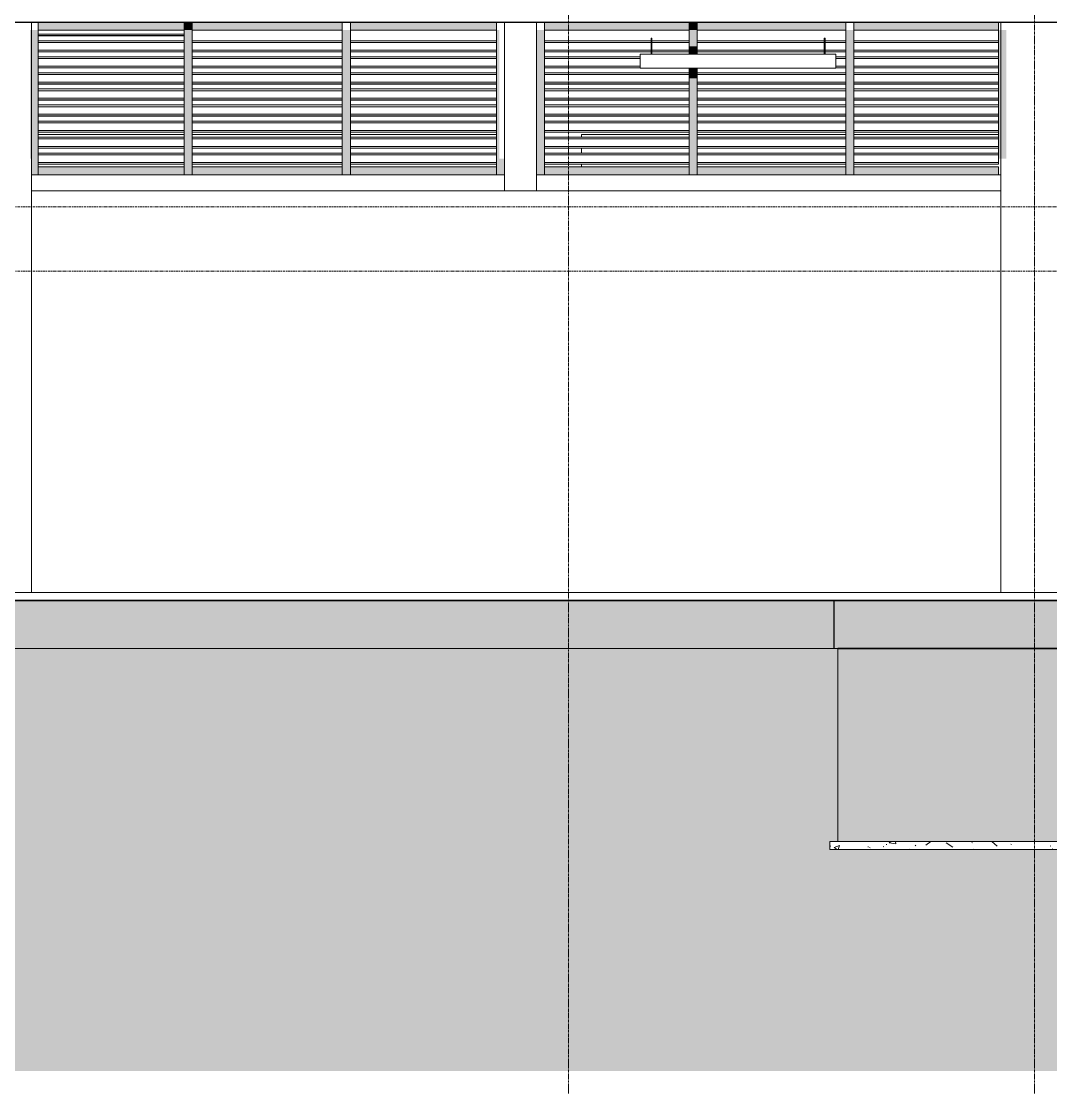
# Model space of a CAD drawing. Header units: millimetres. Extents: x -92143 to -2058, y -8802 to 35300.
# Drawn here: x -31841 to -25437, y -5083 to 1555 of the extents above; entities that cross this region are included whole.
import ezdxf

# ---------------------------------------------------------------- set-up
doc = ezdxf.new("R2010")
doc.units = ezdxf.units.MM
doc.linetypes.add('Centre', pattern=[31.75, 6.35, -4.7625, 15.875, -4.7625])
doc.linetypes.add('Grid Line', pattern=[22.225, 12.7, -3.175, 3.175, -3.175])
for name, color, linetype, lineweight in [('0-1', 7, 'Continuous', 5), ('A-CLNG-3', 13, 'Continuous', 25), ('A-CLNG-PATT-4', 13, 'Continuous', 9), ('A-DETL-GENF-2', 9, 'Continuous', 9), ('A-DETL-GENF-3', 43, 'Continuous', 9), ('A-DETL-THIN', 151, 'Continuous', 9), ('A-FLOR-1', 10, 'Continuous', 35), ('A-FLOR-LEVL-2', 51, 'Centre', 9), ('A-FLOR-PATT-1', 7, 'Continuous', 9), ('A-GLAZ-CWMG', 51, 'Continuous', 9), ('A-WALL', 113, 'Continuous', 9), ('C-PRKG', 70, 'Continuous', 9), ('E-LITE-EQPM', 33, 'Continuous', 9), ('S-COLS', 52, 'Continuous', 9), ('S-FNDN-1', 32, 'Continuous', 5), ('S-FNDN-2', 250, 'Continuous', 25), ('S-GRID-1', 1, 'Grid Line', 9)]:
    doc.layers.add(name, color=color, linetype=linetype, lineweight=lineweight)

# ---------------------------------------------------------------- blocks, each defined once
blk = doc.blocks.new('NCV_TKTC_KET CAU_rvt-1-TKCS_MẶT CẮT E')
at = {"layer": 'A-FLOR-PATT-1'}
blk.add_hatch(color=256, dxfattribs=at).paths.add_polyline_path([(-17238.5, -2350), (-17238.5, -2050), (-78236.5, -2050), (-78236.5, -2350), (-18018.1, -2350)])
at = {"layer": 'S-FNDN-1'}
blk.add_hatch(color=256, dxfattribs=at).paths.add_polyline_path([(-26265, -3550), (-24286.9, -3550), (-24286.9, -2050), (-26786.9, -2050), (-26786.9, -2350), (-26760.8, -2350), (-26760.8, -3550), (-26649.6, -3550)])
at = {"layer": 'A-FLOR-1'}
for p, q in [((-17238.5, -2050), (-78236.5, -2050)), ((-26760.8, -2350), (-24260.8, -2350))]:
    blk.add_line(p, q, dxfattribs=at)
at = {"layer": 'S-FNDN-2'}
for p, q in [((-24286.9, -2050), (-26786.9, -2050)), ((-26786.9, -2050), (-26786.9, -2350))]:
    blk.add_line(p, q, dxfattribs=at)
blk = doc.blocks.new('xe oto1 - xe oto-615462-TKCS_MẶT CẮT E')
at = {"layer": 'C-PRKG'}
for p, q in [((-28137.8, -2000), (-27637.8, -2000)), ((-28087.8, -2000), (-28137.8, -2000)), ((-28137.8, -2000), (-27637.8, -2000)), ((-28137.8, -2000), (-28087.8, -2000)), ((-27637.8, -2000), (-28087.8, -2000)), ((-28017.8, -2000), (-27357.8, -2000)), ((-28017.8, -2000), (-27357.8, -2000)), ((-27437.8, -2000), (-27937.8, -2000)), ((-27937.8, -2000), (-27437.8, -2000)), ((-27437.8, -2000), (-27937.8, -2000)), ((-27937.8, -2000), (-27437.8, -2000)), ((-26417.8, -2000), (-25757.8, -2000)), ((-26417.8, -2000), (-25757.8, -2000)), ((-25837.8, -2000), (-26337.8, -2000)), ((-26337.8, -2000), (-25837.8, -2000)), ((-25837.8, -2000), (-26337.8, -2000)), ((-26337.8, -2000), (-25837.8, -2000)), ((-25746.9, -2000), (-26137.8, -2000)), ((-26137.8, -2000), (-25746.9, -2000)), ((-25746.9, -2000), (-26137.8, -2000))]:
    blk.add_line(p, q, dxfattribs=at)
blk = doc.blocks.new('xe oto1 - xe oto-V11-TKCS_MẶT CẮT E')
at = {"layer": 'C-PRKG'}
for p, q in [((-30637.8, -2000), (-30137.8, -2000)), ((-30587.8, -2000), (-30637.8, -2000)), ((-30637.8, -2000), (-30137.8, -2000)), ((-30637.8, -2000), (-30587.8, -2000)), ((-30137.8, -2000), (-30587.8, -2000)), ((-30517.8, -2000), (-29857.8, -2000)), ((-30517.8, -2000), (-29857.8, -2000)), ((-29937.8, -2000), (-30437.8, -2000)), ((-30437.8, -2000), (-29937.8, -2000)), ((-29937.8, -2000), (-30437.8, -2000)), ((-30437.8, -2000), (-29937.8, -2000)), ((-28917.8, -2000), (-28257.8, -2000)), ((-28917.8, -2000), (-28257.8, -2000)), ((-28337.8, -2000), (-28837.8, -2000)), ((-28837.8, -2000), (-28337.8, -2000)), ((-28337.8, -2000), (-28837.8, -2000)), ((-28837.8, -2000), (-28337.8, -2000)), ((-28187.8, -2000), (-28637.8, -2000)), ((-28637.8, -2000), (-28137.8, -2000)), ((-28137.8, -2000), (-28637.8, -2000)), ((-28137.8, -2000), (-28187.8, -2000)), ((-28187.8, -2000), (-28137.8, -2000))]:
    blk.add_line(p, q, dxfattribs=at)
blk = doc.blocks.new('EAE_STL_PENDANT_TK_15W_120cm - LIC_01-ĐÈN LED BATTEN 1_2_ P_2x20W_ ÁNH SÁNG TRẮNG 6000K_ LẮP ĐẶT NỔI_TREO TY-1359257-TKCS_MẶT CẮT E')
at = {"layer": 'E-LITE-EQPM'}
for p, q in [((-69002.9, 1450), (-69002.9, 1350)), ((-69002.9, 1450), (-69002.9, 1450)), ((-69002.9, 1450), (-68997.9, 1450)), ((-68997.9, 1450), (-68998, 1450)), ((-68997.9, 1350), (-68997.9, 1450)), ((-67925.9, 1450), (-67925.9, 1350)), ((-67925.9, 1450), (-67925.9, 1450)), ((-67925.9, 1450), (-67920.9, 1450)), ((-67920.9, 1450), (-67921, 1450)), ((-67920.9, 1350), (-67920.9, 1450)), ((-69070.4, 1350), (-67853.4, 1350)), ((-69070.4, 1350), (-69070.4, 1348)), ((-69070.4, 1348), (-69070.4, 1264)), ((-67853.4, 1348), (-67853.4, 1350)), ((-67853.4, 1264), (-67853.4, 1348)), ((-67853.4, 1264), (-69070.4, 1264))]:
    blk.add_line(p, q, dxfattribs=at)
blk = doc.blocks.new('Rectangular Mullion - 50 x 100mm-3802461-TKCS_MẶT CẮT E')
at = {"layer": 'A-GLAZ-CWMG'}
blk.add_hatch(color=256, dxfattribs=at).paths.add_polyline_path([(-27882.7, 1500), (-27686, 1500), (-27686, 1550), (-28585.3, 1550), (-28585.3, 1500), (-28190.9, 1500)])
for p, q in [((-28585.3, 1500), (-28585.3, 1550)), ((-27686, 1550), (-27686, 1500)), ((-27686, 1500), (-28585.3, 1500))]:
    blk.add_line(p, q, dxfattribs=at)
blk = doc.blocks.new('Rectangular Mullion - 50 x 100mm-3802462-TKCS_MẶT CẮT E')
at = {"layer": 'A-GLAZ-CWMG'}
blk.add_hatch(color=256, dxfattribs=at).paths.add_polyline_path([(-26957.9, 1500), (-26711.7, 1500), (-26711.7, 1550), (-27636, 1550), (-27636, 1500), (-27266.1, 1500)])
for p, q in [((-27636, 1500), (-27636, 1550)), ((-26711.7, 1550), (-26711.7, 1500)), ((-26711.7, 1500), (-27636, 1500))]:
    blk.add_line(p, q, dxfattribs=at)
blk = doc.blocks.new('Rectangular Mullion - 50 x 100mm-3802463-TKCS_MẶT CẮT E')
at = {"layer": 'A-GLAZ-CWMG'}
blk.add_hatch(color=256, dxfattribs=at).paths.add_polyline_path([(-26033.1, 600), (-25762.4, 600), (-25762.4, 650), (-26661.7, 650), (-26661.7, 600), (-26649.6, 600)])
for p, q in [((-26661.7, 600), (-26661.7, 650)), ((-26661.7, 650), (-25762.4, 650)), ((-26661.7, 600), (-25762.4, 600)), ((-25762.4, 650), (-25762.4, 600))]:
    blk.add_line(p, q, dxfattribs=at)
blk = doc.blocks.new('Rectangular Mullion - 50 x 100mm-3802464-TKCS_MẶT CẮT E')
at = {"layer": 'A-GLAZ-CWMG'}
blk.add_hatch(color=256, dxfattribs=at).paths.add_polyline_path([(-26711.7, 600), (-26711.7, 650), (-27636, 650), (-27636, 600), (-26957.9, 600)])
for p, q in [((-27636, 600), (-27636, 650)), ((-27636, 650), (-26711.7, 650)), ((-27636, 600), (-26711.7, 600)), ((-26711.7, 650), (-26711.7, 600))]:
    blk.add_line(p, q, dxfattribs=at)
blk = doc.blocks.new('Rectangular Mullion - 50 x 100mm-V95-TKCS_MẶT CẮT E')
at = {"layer": 'A-GLAZ-CWMG'}
blk.add_hatch(color=256, dxfattribs=at).paths.add_polyline_path([(-28585.3, 600), (-28585.3, 700), (-28635.3, 700), (-28635.3, 600)])
for p, q in [((-28585.3, 700), (-28585.3, 600)), ((-28585.3, 600), (-28635.3, 600))]:
    blk.add_line(p, q, dxfattribs=at)
blk = doc.blocks.new('Rectangular Mullion - 50 x 100mm-V86-TKCS_MẶT CẮT E')
at = {"layer": 'A-GLAZ-CWMG'}
blk.add_hatch(color=256, dxfattribs=at).paths.add_polyline_path([(-21335.3, 700), (-21335.3, 800), (-21385.3, 800), (-21385.3, 700)])
blk.add_line((-21335.3, 800), (-21335.3, 700), dxfattribs=at)
blk = doc.blocks.new('Rectangular Mullion - 50 x 100mm-3089670-TKCS_MẶT CẮT E')
at = {"layer": 'A-GLAZ-CWMG'}
blk.add_hatch(color=256, dxfattribs=at).paths.add_polyline_path([(-17586.9, 700), (-17586.9, 800), (-17636.9, 800), (-17636.9, 700)])
blk.add_line((-17636.9, 700), (-17636.9, 800), dxfattribs=at)
blk = doc.blocks.new('Rectangular Mullion - MULLION LA SACH-3802465-TKCS_MẶT CẮT E')
at = {"layer": 'A-GLAZ-CWMG'}
for p, q in [((-25762.4, 734.3), (-26661.7, 734.3)), ((-25762.4, 734.2), (-26661.7, 734.2)), ((-25762.4, 723.1), (-26661.7, 723.1)), ((-26661.7, 676.1), (-25762.4, 676.1)), ((-25762.4, 665.9), (-26661.7, 665.9)), ((-25762.4, 665.8), (-26661.7, 665.8)), ((-25762.4, 664.8), (-26661.7, 664.8)), ((-25762.4, 700), (-25762.4, 676.1)), ((-25762.4, 676.1), (-25762.4, 665.9)), ((-25762.4, 665.9), (-25762.4, 665.8)), ((-25762.4, 665.8), (-25762.4, 664.8))]:
    blk.add_line(p, q, dxfattribs=at)
blk = doc.blocks.new('Rectangular Mullion - MULLION LA SACH-3802466-TKCS_MẶT CẮT E')
at = {"layer": 'A-GLAZ-CWMG'}
for p, q in [((-26711.7, 734.3), (-27636, 734.3)), ((-26711.7, 734.2), (-27636, 734.2)), ((-26711.7, 723.1), (-27636, 723.1)), ((-27636, 676.1), (-26711.7, 676.1)), ((-26711.7, 665.9), (-27636, 665.9)), ((-26711.7, 665.8), (-27636, 665.8)), ((-26711.7, 664.8), (-27636, 664.8))]:
    blk.add_line(p, q, dxfattribs=at)
blk = doc.blocks.new('Rectangular Mullion - MULLION LA SACH-V96-TKCS_MẶT CẮT E')
at = {"layer": 'A-GLAZ-CWMG'}
for p, q in [((-27686, 734.3), (-28585.3, 734.3)), ((-27686, 734.2), (-28585.3, 734.2)), ((-27686, 723.1), (-28585.3, 723.1)), ((-28585.3, 676.1), (-27686, 676.1)), ((-27686, 665.9), (-28585.3, 665.9)), ((-27686, 665.8), (-28585.3, 665.8)), ((-27686, 664.8), (-28585.3, 664.8))]:
    blk.add_line(p, q, dxfattribs=at)
blk = doc.blocks.new('Rectangular Mullion - MULLION LA SACH-V97-TKCS_MẶT CẮT E')
at = {"layer": 'A-GLAZ-CWMG'}
for p, q in [((-26711.7, 1334.3), (-26773.4, 1334.3)), ((-26711.7, 1334.2), (-26773.4, 1334.2)), ((-26711.7, 1323.1), (-26773.4, 1323.1)), ((-26773.4, 1276.1), (-26711.7, 1276.1)), ((-26711.7, 1265.9), (-26773.4, 1265.9)), ((-26711.7, 1265.8), (-26773.4, 1265.8)), ((-26711.7, 1264.8), (-26773.4, 1264.8))]:
    blk.add_line(p, q, dxfattribs=at)
blk = doc.blocks.new('Rectangular Mullion - MULLION LA SACH-V98-TKCS_MẶT CẮT E')
at = {"layer": 'A-GLAZ-CWMG'}
for p, q in [((-27990.4, 1334.3), (-28585.3, 1334.3)), ((-27990.4, 1334.2), (-28585.3, 1334.2)), ((-27990.4, 1323.1), (-28585.3, 1323.1)), ((-28585.3, 1276.1), (-27990.4, 1276.1)), ((-27990.4, 1265.9), (-28585.3, 1265.9)), ((-27990.4, 1265.8), (-28585.3, 1265.8)), ((-27990.4, 1264.8), (-28585.3, 1264.8))]:
    blk.add_line(p, q, dxfattribs=at)
blk = doc.blocks.new('Rectangular Mullion - MULLION LA SACH-V99-TKCS_MẶT CẮT E')
at = {"layer": 'A-GLAZ-CWMG'}
for p, q in [((-26845.1, 1434.3), (-27636, 1434.3)), ((-26845.1, 1434.2), (-27636, 1434.2)), ((-26845.1, 1423.1), (-27636, 1423.1)), ((-26711.7, 1434.3), (-26841.7, 1434.3)), ((-26711.7, 1434.2), (-26841.7, 1434.2)), ((-26711.7, 1423.1), (-26841.7, 1423.1)), ((-27636, 1376.1), (-26845.2, 1376.1)), ((-26845.2, 1365.9), (-27636, 1365.9)), ((-26845.2, 1365.8), (-27636, 1365.8)), ((-26845.2, 1364.8), (-27636, 1364.8)), ((-26841.8, 1376.1), (-26711.7, 1376.1)), ((-26711.7, 1365.9), (-26841.8, 1365.9)), ((-26711.7, 1365.8), (-26841.8, 1365.8)), ((-26711.7, 1364.8), (-26841.7, 1364.8))]:
    blk.add_line(p, q, dxfattribs=at)
blk = doc.blocks.new('Rectangular Mullion - MULLION LA SACH-V100-TKCS_MẶT CẮT E')
at = {"layer": 'A-GLAZ-CWMG'}
for p, q in [((-27922.2, 1434.3), (-28585.3, 1434.3)), ((-27922.2, 1434.2), (-28585.3, 1434.2)), ((-27922.2, 1423.1), (-28585.3, 1423.1)), ((-27686, 1423.1), (-27918.8, 1423.1)), ((-27686, 1434.3), (-27918.7, 1434.3)), ((-27686, 1434.2), (-27918.7, 1434.2)), ((-28585.3, 1376.1), (-27922.1, 1376.1)), ((-27922.1, 1365.9), (-28585.3, 1365.9)), ((-27922.1, 1365.8), (-28585.3, 1365.8)), ((-27922.1, 1364.8), (-28585.3, 1364.8)), ((-27918.7, 1376.1), (-27686, 1376.1)), ((-27686, 1365.9), (-27918.7, 1365.9)), ((-27686, 1365.8), (-27918.7, 1365.8)), ((-27686, 1364.8), (-27918.7, 1364.8))]:
    blk.add_line(p, q, dxfattribs=at)
blk = doc.blocks.new('Rectangular Mullion - 50 x 100mm-V101-TKCS_MẶT CẮT E')
at = {"layer": 'A-GLAZ-CWMG'}
blk.add_hatch(color=256, dxfattribs=at).paths.add_polyline_path([(-26661.678702, 600), (-26661.678702, 700), (-26711.678702, 700), (-26711.678702, 600)])
for p, q in [((-26711.678702, 700), (-26711.678702, 600)), ((-26661.678702, 700), (-26661.678702, 600)), ((-26661.678702, 600), (-26711.678702, 600))]:
    blk.add_line(p, q, dxfattribs=at)
blk = doc.blocks.new('Rectangular Mullion - 50 x 100mm-3089658-TKCS_MẶT CẮT E')
at = {"layer": 'A-GLAZ-CWMG'}
blk.add_hatch(color=256, dxfattribs=at).paths.add_polyline_path([(-18511.5, 700), (-18511.5, 800), (-18561.5, 800), (-18561.5, 700)])
for p, q in [((-18561.5, 800), (-18561.5, 700)), ((-18511.5, 800), (-18511.5, 700))]:
    blk.add_line(p, q, dxfattribs=at)
blk = doc.blocks.new('Rectangular Mullion - 50 x 100mm-V93-TKCS_MẶT CẮT E')
at = {"layer": 'A-GLAZ-CWMG'}
blk.add_hatch(color=256, dxfattribs=at).paths.add_polyline_path([(-19461.1, 1200), (-19461.1, 1264), (-19511.1, 1264), (-19511.1, 1200)])
for p, q in [((-19511.1, 1264), (-19511.1, 1200)), ((-19461.1, 1264), (-19461.1, 1200))]:
    blk.add_line(p, q, dxfattribs=at)
blk = doc.blocks.new('Rectangular Mullion - 50 x 100mm-V94-TKCS_MẶT CẮT E')
at = {"layer": 'A-GLAZ-CWMG'}
blk.add_hatch(color=256, dxfattribs=at).paths.add_polyline_path([(-19461.1, 1350), (-19461.1, 1400), (-19511.1, 1400), (-19511.1, 1350)])
for p, q in [((-19511.1, 1400), (-19511.1, 1350)), ((-19461.1, 1400), (-19461.1, 1350))]:
    blk.add_line(p, q, dxfattribs=at)
blk = doc.blocks.new('Rectangular Mullion - 50 x 100mm-3089659-TKCS_MẶT CẮT E')
at = {"layer": 'A-GLAZ-CWMG'}
blk.add_hatch(color=256, dxfattribs=at).paths.add_polyline_path([(-19461.1, 1500), (-19461.1, 1550), (-19511.1, 1550), (-19511.1, 1500)])
for p, q in [((-19511.1, 1550), (-19511.1, 1500)), ((-19461.1, 1550), (-19461.1, 1500))]:
    blk.add_line(p, q, dxfattribs=at)
blk = doc.blocks.new('Rectangular Mullion - 50 x 100mm-3802503-TKCS_MẶT CẮT E')
at = {"layer": 'A-GLAZ-CWMG'}
blk.add_hatch(color=256, dxfattribs=at).paths.add_polyline_path([(-29794.2, 1500), (-28885.3, 1500), (-28885.3, 1550), (-29794.2, 1550)])
for p, q in [((-29794.2, 1500), (-29794.2, 1550)), ((-28885.3, 1550), (-28885.3, 1500)), ((-29794.2, 1500), (-28885.3, 1500))]:
    blk.add_line(p, q, dxfattribs=at)
blk = doc.blocks.new('Rectangular Mullion - 50 x 100mm-3802504-TKCS_MẶT CẮT E')
at = {"layer": 'A-GLAZ-CWMG'}
blk.add_hatch(color=256, dxfattribs=at).paths.add_polyline_path([(-29844.2, 1500), (-29844.2, 1550), (-30778.1, 1550), (-30778.1, 1500), (-30040.6, 1500)])
for p, q in [((-30778.1, 1500), (-30778.1, 1550)), ((-29844.2, 1550), (-29844.2, 1500)), ((-30778.1, 1500), (-29844.2, 1500))]:
    blk.add_line(p, q, dxfattribs=at)
blk = doc.blocks.new('Rectangular Mullion - 50 x 100mm-3802505-TKCS_MẶT CẮT E')
at = {"layer": 'A-GLAZ-CWMG'}
blk.add_hatch(color=256, dxfattribs=at).paths.add_polyline_path([(-30828.1, 600), (-30828.1, 650), (-31736.9, 650), (-31736.9, 600), (-30965.4, 600)])
for p, q in [((-31736.9, 600), (-31736.9, 650)), ((-30828.1, 650), (-31736.9, 650)), ((-31736.9, 600), (-30828.1, 600)), ((-30828.1, 650), (-30828.1, 600))]:
    blk.add_line(p, q, dxfattribs=at)
blk = doc.blocks.new('Rectangular Mullion - 50 x 100mm-3802506-TKCS_MẶT CẮT E')
at = {"layer": 'A-GLAZ-CWMG'}
blk.add_hatch(color=256, dxfattribs=at).paths.add_polyline_path([(-30040.6, 600), (-29844.2, 600), (-29844.2, 650), (-30778.1, 650), (-30778.1, 600), (-30348.8, 600)])
for p, q in [((-30778.1, 600), (-30778.1, 650)), ((-29844.2, 650), (-30778.1, 650)), ((-30778.1, 600), (-29844.2, 600)), ((-29844.2, 650), (-29844.2, 600))]:
    blk.add_line(p, q, dxfattribs=at)
blk = doc.blocks.new('Rectangular Mullion - 50 x 100mm-V146-TKCS_MẶT CẮT E')
at = {"layer": 'A-GLAZ-CWMG'}
blk.add_hatch(color=256, dxfattribs=at).paths.add_polyline_path([(-28835.3, 600), (-28835.3, 700), (-28885.3, 700), (-28885.3, 600)])
for p in [(-28885.3, 700), (-28835.3, 600)]:
    blk.add_line(p, (-28885.3, 600), dxfattribs=at)
blk = doc.blocks.new('Rectangular Mullion - 50 x 100mm-2333208-TKCS_MẶT CẮT E')
at = {"layer": 'A-GLAZ-CWMG'}
blk.add_hatch(color=256, dxfattribs=at).paths.add_polyline_path([(-45546.9, 700), (-45546.9, 800), (-45564.6, 800), (-45564.6, 700)])
blk.add_line((-45564.6, 800), (-45564.6, 700), dxfattribs=at)
blk = doc.blocks.new('Rectangular Mullion - 50 x 100mm-V147-TKCS_MẶT CẮT E')
at = {"layer": 'A-GLAZ-CWMG'}
blk.add_hatch(color=256, dxfattribs=at).paths.add_polyline_path([(-31776.9, 600), (-31736.9, 600), (-31736.9, 700), (-31776.9, 700)])
for q in [(-31736.9, 700), (-31776.9, 600)]:
    blk.add_line((-31736.9, 600), q, dxfattribs=at)
blk = doc.blocks.new('Rectangular Mullion - 50 x 100mm-2333212-TKCS_MẶT CẮT E')
at = {"layer": 'A-GLAZ-CWMG'}
blk.add_hatch(color=256, dxfattribs=at).paths.add_polyline_path([(-57485.3, 700), (-57485.3, 800), (-57535.3, 800), (-57535.3, 700)])
blk.add_line((-57485.3, 700), (-57485.3, 800), dxfattribs=at)
blk = doc.blocks.new('Rectangular Mullion - MULLION LA SACH-3802507-TKCS_MẶT CẮT E')
at = {"layer": 'A-GLAZ-CWMG'}
for p, q in [((-31736.9, 734.3), (-30828.1, 734.3)), ((-31736.9, 734.2), (-30828.1, 734.2)), ((-31736.9, 723.1), (-30828.1, 723.1)), ((-30828.1, 676.1), (-31736.9, 676.1)), ((-31736.9, 665.9), (-30828.1, 665.9)), ((-31736.9, 665.8), (-30828.1, 665.8)), ((-31736.9, 664.8), (-30828.1, 664.8))]:
    blk.add_line(p, q, dxfattribs=at)
blk = doc.blocks.new('Rectangular Mullion - MULLION LA SACH-3802508-TKCS_MẶT CẮT E')
at = {"layer": 'A-GLAZ-CWMG'}
for p, q in [((-30778.1, 734.3), (-29844.2, 734.3)), ((-30778.1, 734.2), (-29844.2, 734.2)), ((-30778.1, 723.1), (-29844.2, 723.1)), ((-29844.2, 676.1), (-30778.1, 676.1)), ((-30778.1, 665.9), (-29844.2, 665.9)), ((-30778.1, 665.8), (-29844.2, 665.8)), ((-30778.1, 664.8), (-29844.2, 664.8))]:
    blk.add_line(p, q, dxfattribs=at)
blk = doc.blocks.new('Rectangular Mullion - MULLION LA SACH-V148-TKCS_MẶT CẮT E')
at = {"layer": 'A-GLAZ-CWMG'}
for p, q in [((-30828.1, 1476.1), (-31736.9, 1476.1)), ((-31736.9, 1465.9), (-30828.1, 1465.9)), ((-31736.9, 1465.8), (-30828.1, 1465.8)), ((-31736.9, 1464.8), (-30828.1, 1464.8))]:
    blk.add_line(p, q, dxfattribs=at)
blk = doc.blocks.new('Rectangular Mullion - 50 x 100mm-2333204-TKCS_MẶT CẮT E')
at = {"layer": 'A-GLAZ-CWMG'}
blk.add_hatch(color=256, dxfattribs=at).paths.add_polyline_path([(-56553.7, 600), (-56553.7, 700), (-56603.7, 700), (-56603.7, 600)])
for p, q in [((-56603.7, 700), (-56603.7, 600)), ((-56553.7, 600), (-56553.7, 700)), ((-56553.7, 600), (-56603.7, 600))]:
    blk.add_line(p, q, dxfattribs=at)
blk = doc.blocks.new('Rectangular Mullion - 50 x 100mm-2333205-TKCS_MẶT CẮT E')
at = {"layer": 'A-GLAZ-CWMG'}
blk.add_hatch(color=256, dxfattribs=at).paths.add_polyline_path([(-56553.7, 700), (-56553.7, 800), (-56603.7, 800), (-56603.7, 700)])
for p, q in [((-56603.7, 800), (-56603.7, 700)), ((-56553.7, 700), (-56553.7, 800))]:
    blk.add_line(p, q, dxfattribs=at)
blk = doc.blocks.new('Rectangular Mullion - 50 x 100mm-3082126-TKCS_MẶT CẮT E')
at = {"layer": 'A-GLAZ-CWMG'}
blk.add_hatch(color=256, dxfattribs=at).paths.add_polyline_path([(-47401.4, 1500), (-47401.4, 1550), (-47451.4, 1550), (-47451.4, 1500)])
for p, q in [((-47451.4, 1550), (-47451.4, 1500)), ((-47401.4, 1500), (-47401.4, 1550))]:
    blk.add_line(p, q, dxfattribs=at)

msp = doc.modelspace()

# ---------------------------------------------------------------- hatches: boundary and pattern name
at = {"layer": 'A-CLNG-PATT-4'}
h = msp.add_hatch(dxfattribs=at)
h.set_pattern_fill('FP_12', color=256, style=0, pattern_type=2)
h.set_pattern_definition([(0, (-51987.05, 14125), (1219.2, 304.8), [50.292, -864.108, 50.292, -864.108, -4876.8]), (0, (-51987.05, 14125), (1219.2, 304.8), [-1828.8, 50.292, -1778.508, 50.292, -864.108, -2133.6]), (0, (-51987.05, 14125), (1219.2, 304.8), [-4572, 50.292, -559.308, 50.292, -1473.708]), (120, (-51529.85, 14277.4), (-873.5645, 903.4582), [50.292, -864.108, 50.292, -5740.908]), (120, (-51529.85, 14277.4), (-873.5645, 903.4582), [-964.692, -864.108, 50.292, -1778.508, -3048]), (120, (-51529.85, 14277.4), (-873.5645, 903.4582), [-3657.6, 50.292, -864.108, 50.292, -2083.308]), (120, (-51529.85, 14277.4), (-873.5645, 903.4582), [-4622.292, -559.308, 50.292, -1473.708]), (240, (-51377.45, 14887), (-345.6355, -1208.2582), [50.292, -864.108, 50.292, -5740.908]), (240, (-51377.45, 14887), (-345.6355, -1208.2582), [-964.692, -864.108, 50.292, -1778.508, -3048]), (240, (-51377.45, 14887), (-345.6355, -1208.2582), [-3657.6, 50.292, -864.108, 50.292, -2083.308]), (240, (-51377.45, 14887), (-345.6355, -1208.2582), [-4622.292, -559.308, 50.292, -1473.708])])
h.paths.add_polyline_path([(-17536.9, 1550), (-17536.9, 1555), (-77935.7, 1555), (-77935.7, 1550), (-17709.8, 1550)])
at = {"layer": 'A-DETL-GENF-2'}
h = msp.add_hatch(dxfattribs=at)
h.set_pattern_fill('FP_80', color=256, style=0, pattern_type=2)
h.set_pattern_definition([(0, (-51987.05, 14125), (725.805, 725.805), [725.805, -725.805]), (0, (-51987.05, 14397.2), (725.805, 725.805), [725.805, -725.805]), (0, (-51987.05, 14669.35), (725.805, 725.805), [725.805, -725.805]), (90, (-51896.3, 14760.1), (-725.805, 725.805), [725.805, -725.805]), (90, (-51624.15, 14760.1), (-725.805, 725.805), [725.805, -725.805]), (90, (-51352, 14760.1), (-725.805, 725.805), [725.805, -725.805])])
h.paths.add_polyline_path([(-45145.7, -4979.5), (-9386.6, -4979.5), (-9386.6, 100), (-17236.9, 100), (-17236.9, -2050), (-16329.5, -2050), (-16329.5, -3550), (-16290.7, -3550), (-16290.7, -3600), (-18395.8, -3600), (-18395.8, -3550), (-18344.9, -3550), (-18344.9, -2350), (-24260.8, -2350), (-24260.8, -3550), (-24210.8, -3550), (-24210.8, -3600), (-26810.8, -3600), (-26810.8, -3550), (-26760.8, -3550), (-26760.8, -2350), (-32412.2, -2350), (-32412.2, -3550), (-32362.2, -3550), (-32362.2, -3600), (-34962.2, -3600), (-34962.2, -3550), (-34912.2, -3550), (-34912.2, -2350), (-35962.3, -2350), (-35962.3, -3550), (-35912.3, -3550), (-35912.3, -3600), (-38512.3, -3600), (-38512.3, -3550), (-38462.3, -3550), (-38462.3, -2350), (-44085.8, -2350), (-44085.8, -3550), (-44035.8, -3550), (-44035.8, -3600), (-46635.8, -3600), (-46635.8, -3550), (-46585.8, -3550), (-46585.8, -2350), (-52283.7, -2350), (-52283.7, -3550), (-52233.7, -3550), (-52233.7, -3600), (-54833.7, -3600), (-54833.7, -3550), (-54783.7, -3550), (-54783.7, -2350), (-60484.3, -2350), (-60484.3, -3550), (-60434.3, -3550), (-60434.3, -3600), (-63034.3, -3600), (-63034.3, -3550), (-62984.3, -3550), (-62984.3, -2350), (-68686.7, -2350), (-68686.7, -3550), (-68637, -3550), (-68637, -3600), (-71237, -3600), (-71237, -3550), (-71186.7, -3550), (-71186.7, -2350), (-77128.9, -2350), (-77128.9, -3550), (-77081.7, -3550), (-77081.7, -3600), (-79185.9, -3600), (-79185.9, -3550), (-79135.9, -3550), (-79135.9, -2050), (-78237, -2050), (-78237, 0), (-79418.2, 0), (-85418.2, -250), (-88303.2, -250), (-88303.2, -4979.5), (-45762.2, -4979.5)])
h = msp.add_hatch(dxfattribs=at)
h.set_pattern_fill('FP_81', color=256, style=0, pattern_type=2)
h.set_pattern_definition([(50, (-51987.05, 14125), (327.9314, -28.6906), [34.29, -377.19]), (355, (-51987.05, 14125), (-63.4373, 343.9026), [27.432, -301.752]), (100.451, (-51959.72, 14122.6), (264.4966, 315.2094), [29.142, -320.562]), (46.184, (-51987.05, 14216.44), (487.9424, -75.6775), [51.435, -565.785]), (96.636, (-51946.4, 14210.13), (427.3244, 445.37), [43.713, -480.843]), (351.184, (-51987.05, 14216.44), (427.329, 445.3655), [41.148, -452.628]), (21, (-51941.33, 14193.58), (272.9058, -184.0777), [34.29, -377.19]), (326, (-51941.33, 14193.58), (111.2438, 331.539), [27.432, -301.752]), (71.451, (-51918.6, 14178.24), (384.1505, 147.458), [29.142, -320.562]), (37.5, (-51987.05, 14125), (5.56, 152.19915), [5.029, -293.065, 5.029, -301.295, -302.895]), (37.5, (-51987.05, 14125), (5.56, 152.19915), [-604.418, 5.029, -297.866]), (7.5, (-51987.05, 14125), (120.2759, 180.32485), [5.029, -169.621, 5.029, -286.207, -115.443]), (7.5, (-51987.05, 14125), (120.2759, 180.32485), [-465.887, 5.029, -110.414]), (327.5, (-52089.01, 14125), (244.06366, -10.3123), [5.029, -109.271, 5.029, -351.587, -473.202]), (327.5, (-52089.01, 14125), (244.06366, -10.3123), [-470.916, 5.029, -468.173]), (317.5, (-52134.73, 14125), (266.6327, 45.7678), [5.029, -143.561, 5.029, -231.8, -336.042]), (317.5, (-52134.73, 14125), (266.6327, 45.7678), [-385.42, 5.029, -331.013])])
h.paths.add_polyline_path([(-24210.8, -3600), (-24210.8, -3550), (-26810.8, -3550), (-26810.8, -3600), (-25416.5, -3600)])
at = {"layer": 'A-DETL-GENF-3'}
h = msp.add_hatch(dxfattribs=at)
h.set_pattern_fill('FP_7', color=256, style=0, pattern_type=2)
h.set_pattern_definition([(50, (-51987.05, 14125), (1093.104, -95.634), [114.3, -1257.3]), (355, (-51987, 14125), (-211.457, 1146.34), [91.44, -1005.84]), (100.451, (-51896, 14117), (881.656, 1050.7), [97.14, -1068.54]), (46.184, (-51987, 14429.8), (1626.475, -252.257), [171.45, -1885.95]), (96.636, (-51851.5, 14408.8), (1424.416, 1484.565), [145.71, -1602.81]), (351.184, (-51987, 14429.8), (1424.43, 1484.55), [137.16, -1508.76]), (21, (-51834.65, 14353.6), (909.686, -613.59), [114.3, -1257.3]), (326, (-51834.7, 14353.6), (370.812, 1105.13), [91.44, -1005.84]), (71.451, (-51758.8, 14302.5), (1280.503, 491.528), [97.14, -1068.54]), (37.5, (-51987.05, 14125), (18.5313, 507.3303), [50.292, -943.356, 50.292, -970.788, -1009.65]), (37.5, (-51987.05, 14125), (18.5313, 507.3303), [-2014.728, 50.292, -959.358]), (7.5, (-51987.05, 14125), (400.918, 601.084), [50.292, -531.876, 50.292, -920.496, -384.81]), (7.5, (-51987.05, 14125), (400.918, 601.084), [-1552.956, 50.292, -334.518]), (327.5, (-52326.9, 14125), (813.545, -34.3737), [50.292, -330.708, 50.292, -1138.428, -1577.34]), (327.5, (-52326.9, 14125), (813.545, -34.3737), [-1569.72, 50.292, -1527.048]), (317.5, (-52479.3, 14125), (888.775, 152.56), [50.292, -445.008, 50.292, -739.14, -1120.14]), (317.5, (-52479.3, 14125), (888.775, 152.56), [-1284.732, 50.292, -1069.848])])
h.paths.add_polyline_path([(-24210.8, -3600), (-24210.8, -3550), (-26810.8, -3550), (-26810.8, -3600), (-25416.5, -3600)])

# ---------------------------------------------------------------- linework, layer by layer
at = {"layer": 'A-CLNG-3'}
msp.add_line((-77935.7, 1550), (-17536.9, 1550), dxfattribs=at)
at = {"layer": 'A-DETL-THIN'}
for p, q in [((-26760.8, -2350), (-32412.2, -2350)), ((-26760.8, -3550), (-26760.8, -2350)), ((-26265, -3550), (-26810.8, -3550)), ((-26810.8, -3550), (-26810.8, -3600)), ((-24260.8, -3550), (-26265, -3550)), ((-26810.8, -3600), (-24210.8, -3600))]:
    msp.add_line(p, q, dxfattribs=at)
at = {"layer": 'A-FLOR-LEVL-2'}
for p, q in [((-5549.7, 400), (-92142.8, 400)), ((-7454.7, 0), (-92142.8, 0)), ((-92142.8, -2000), (-7454.7, -2000))]:
    msp.add_line(p, q, dxfattribs=at)
at = {"layer": 'A-WALL'}
for p, q in [((-31776.9, 1550), (-31776.9, -2000)), ((-25746.9, -2000), (-25746.9, 1550)), ((-30828.1, 850), (-31736.9, 850)), ((-29844.2, 850), (-30778.1, 850)), ((-28885.3, 850), (-29794.2, 850)), ((-28356.3, 850), (-28356.3, 834.2)), ((-27686, 850), (-28356.3, 850)), ((-26711.7, 850), (-27636, 850)), ((-25762.4, 850), (-26661.7, 850)), ((-28356.3, 764.8), (-28356.3, 734.2)), ((-28356.3, 664.8), (-28356.3, 650)), ((-28835.3, 600), (-31776.9, 600)), ((-25746.9, 600), (-28635.3, 600)), ((-25746.9, 500), (-31776.9, 500)), ((-40226.9, -2000), (-17596.9, -2000))]:
    msp.add_line(p, q, dxfattribs=at)
at = {"layer": 'S-COLS'}
for p, q in [((-28835.3, 500), (-28835.3, 1550)), ((-28635.3, 1550), (-28635.3, 500))]:
    msp.add_line(p, q, dxfattribs=at)
at = {"layer": 'S-GRID-1'}
for p, q in [((-28436.9, -3701.5), (-28436.9, 30542.5)), ((-25536.9, -3701.5), (-25536.9, 30542.5)), ((-28436.9, -7451.5), (-28436.9, -3701.5)), ((-25536.9, -7451.5), (-25536.9, -3701.5))]:
    msp.add_line(p, q, dxfattribs=at)

# ---------------------------------------------------------------- block references
at = {"layer": '0-1'}
msp.add_blockref('NCV_TKTC_KET CAU_rvt-1-TKCS_MẶT CẮT E', (0, 0), dxfattribs=at)
at = {"layer": 'A-GLAZ-CWMG'}
for name, p in [('Rectangular Mullion - 50 x 100mm-3802503-TKCS_MẶT CẮT E', (-1942.8, 0)), ('Rectangular Mullion - 50 x 100mm-3082126-TKCS_MẶT CẮT E', (16623.4, 0)), ('Rectangular Mullion - 50 x 100mm-3802504-TKCS_MẶT CẮT E', (0, 0)), ('Rectangular Mullion - 50 x 100mm-3802503-TKCS_MẶT CẮT E', (0, 0)), ('Rectangular Mullion - 50 x 100mm-3802461-TKCS_MẶT CẮT E', (0, 0)), ('Rectangular Mullion - 50 x 100mm-3089659-TKCS_MẶT CẮT E', (-8174.9, 0)), ('Rectangular Mullion - 50 x 100mm-3802462-TKCS_MẶT CẮT E', (0, 0)), ('Rectangular Mullion - 50 x 100mm-3802461-TKCS_MẶT CẮT E', (1923.6, 0)), ('Rectangular Mullion - 50 x 100mm-2333212-TKCS_MẶT CẮT E', (25748.4, 700)), ('Rectangular Mullion - MULLION LA SACH-V148-TKCS_MẶT CẮT E', (0, 0)), ('Rectangular Mullion - 50 x 100mm-2333205-TKCS_MẶT CẮT E', (25775.6, 700)), ('Rectangular Mullion - 50 x 100mm-2333205-TKCS_MẶT CẮT E', (26759.5, 700)), ('Rectangular Mullion - 50 x 100mm-2333208-TKCS_MẶT CẮT E', (16679.3, 700)), ('Rectangular Mullion - 50 x 100mm-V86-TKCS_MẶT CẮT E', (-7250, 700)), ('Rectangular Mullion - 50 x 100mm-3089658-TKCS_MẶT CẮT E', (-9124.5, 700)), ('Rectangular Mullion - 50 x 100mm-3089658-TKCS_MẶT CẮT E', (-8150.1, 700)), ('Rectangular Mullion - 50 x 100mm-3089670-TKCS_MẶT CẮT E', (-8125.4, 700)), ('Rectangular Mullion - 50 x 100mm-2333212-TKCS_MẶT CẮT E', (25748.4, 600)), ('Rectangular Mullion - MULLION LA SACH-3802507-TKCS_MẶT CẮT E', (0, 700)), ('Rectangular Mullion - 50 x 100mm-2333205-TKCS_MẶT CẮT E', (25775.6, 600)), ('Rectangular Mullion - MULLION LA SACH-3802508-TKCS_MẶT CẮT E', (0, 700)), ('Rectangular Mullion - 50 x 100mm-2333205-TKCS_MẶT CẮT E', (26759.5, 600)), ('Rectangular Mullion - MULLION LA SACH-3802507-TKCS_MẶT CẮT E', (1942.8, 700)), ('Rectangular Mullion - 50 x 100mm-2333208-TKCS_MẶT CẮT E', (16679.3, 600)), ('Rectangular Mullion - 50 x 100mm-V86-TKCS_MẶT CẮT E', (-7250, 600)), ('Rectangular Mullion - MULLION LA SACH-V100-TKCS_MẶT CẮT E', (0, 0)), ('Rectangular Mullion - 50 x 100mm-V94-TKCS_MẶT CẮT E', (-8174.9, 0)), ('Rectangular Mullion - MULLION LA SACH-V99-TKCS_MẶT CẮT E', (0, 0)), ('Rectangular Mullion - 50 x 100mm-3089658-TKCS_MẶT CẮT E', (-8150.1, 600)), ('Rectangular Mullion - MULLION LA SACH-V96-TKCS_MẶT CẮT E', (1923.6, 700)), ('Rectangular Mullion - 50 x 100mm-3089670-TKCS_MẶT CẮT E', (-8125.4, 600)), ('Rectangular Mullion - MULLION LA SACH-3802507-TKCS_MẶT CẮT E', (0, 600)), ('Rectangular Mullion - MULLION LA SACH-3802508-TKCS_MẶT CẮT E', (0, 600)), ('Rectangular Mullion - MULLION LA SACH-3802507-TKCS_MẶT CẮT E', (1942.8, 600)), ('Rectangular Mullion - MULLION LA SACH-V98-TKCS_MẶT CẮT E', (0, 0)), ('Rectangular Mullion - MULLION LA SACH-V97-TKCS_MẶT CẮT E', (0, 0)), ('Rectangular Mullion - MULLION LA SACH-V96-TKCS_MẶT CẮT E', (1923.6, 600)), ('Rectangular Mullion - 50 x 100mm-2333212-TKCS_MẶT CẮT E', (25748.4, 500)), ('Rectangular Mullion - 50 x 100mm-2333205-TKCS_MẶT CẮT E', (25775.6, 500)), ('Rectangular Mullion - 50 x 100mm-2333205-TKCS_MẶT CẮT E', (26759.5, 500)), ('Rectangular Mullion - 50 x 100mm-2333208-TKCS_MẶT CẮT E', (16679.3, 500)), ('Rectangular Mullion - 50 x 100mm-V86-TKCS_MẶT CẮT E', (-7250, 500)), ('Rectangular Mullion - 50 x 100mm-V93-TKCS_MẶT CẮT E', (-8174.9, 0)), ('Rectangular Mullion - 50 x 100mm-3089658-TKCS_MẶT CẮT E', (-8150.1, 500)), ('Rectangular Mullion - 50 x 100mm-3089670-TKCS_MẶT CẮT E', (-8125.4, 500)), ('Rectangular Mullion - 50 x 100mm-2333212-TKCS_MẶT CẮT E', (25748.4, 400)), ('Rectangular Mullion - MULLION LA SACH-3802507-TKCS_MẶT CẮT E', (0, 500)), ('Rectangular Mullion - 50 x 100mm-2333205-TKCS_MẶT CẮT E', (25775.6, 400)), ('Rectangular Mullion - MULLION LA SACH-3802508-TKCS_MẶT CẮT E', (0, 500)), ('Rectangular Mullion - 50 x 100mm-2333205-TKCS_MẶT CẮT E', (26759.5, 400)), ('Rectangular Mullion - MULLION LA SACH-3802507-TKCS_MẶT CẮT E', (1942.8, 500)), ('Rectangular Mullion - 50 x 100mm-2333208-TKCS_MẶT CẮT E', (16679.3, 400)), ('Rectangular Mullion - 50 x 100mm-V86-TKCS_MẶT CẮT E', (-7250, 400)), ('Rectangular Mullion - MULLION LA SACH-V96-TKCS_MẶT CẮT E', (0, 500)), ('Rectangular Mullion - 50 x 100mm-3089658-TKCS_MẶT CẮT E', (-9124.5, 400)), ('Rectangular Mullion - MULLION LA SACH-3802466-TKCS_MẶT CẮT E', (0, 500)), ('Rectangular Mullion - 50 x 100mm-3089658-TKCS_MẶT CẮT E', (-8150.1, 400)), ('Rectangular Mullion - MULLION LA SACH-V96-TKCS_MẶT CẮT E', (1923.6, 500)), ('Rectangular Mullion - 50 x 100mm-3089670-TKCS_MẶT CẮT E', (-8125.4, 400)), ('Rectangular Mullion - MULLION LA SACH-3802507-TKCS_MẶT CẮT E', (0, 400)), ('Rectangular Mullion - MULLION LA SACH-3802508-TKCS_MẶT CẮT E', (0, 400)), ('Rectangular Mullion - MULLION LA SACH-3802507-TKCS_MẶT CẮT E', (1942.8, 400)), ('Rectangular Mullion - MULLION LA SACH-V96-TKCS_MẶT CẮT E', (0, 400)), ('Rectangular Mullion - MULLION LA SACH-3802466-TKCS_MẶT CẮT E', (0, 400)), ('Rectangular Mullion - MULLION LA SACH-V96-TKCS_MẶT CẮT E', (1923.6, 400)), ('Rectangular Mullion - 50 x 100mm-2333212-TKCS_MẶT CẮT E', (25748.4, 300)), ('Rectangular Mullion - 50 x 100mm-2333205-TKCS_MẶT CẮT E', (25775.6, 300)), ('Rectangular Mullion - 50 x 100mm-2333205-TKCS_MẶT CẮT E', (26759.5, 300)), ('Rectangular Mullion - 50 x 100mm-2333208-TKCS_MẶT CẮT E', (16679.3, 300)), ('Rectangular Mullion - 50 x 100mm-V86-TKCS_MẶT CẮT E', (-7250, 300)), ('Rectangular Mullion - 50 x 100mm-3089658-TKCS_MẶT CẮT E', (-9124.5, 300)), ('Rectangular Mullion - 50 x 100mm-3089658-TKCS_MẶT CẮT E', (-8150.1, 300)), ('Rectangular Mullion - 50 x 100mm-3089670-TKCS_MẶT CẮT E', (-8125.4, 300)), ('Rectangular Mullion - 50 x 100mm-2333212-TKCS_MẶT CẮT E', (25748.4, 200)), ('Rectangular Mullion - MULLION LA SACH-3802507-TKCS_MẶT CẮT E', (0, 300)), ('Rectangular Mullion - 50 x 100mm-2333205-TKCS_MẶT CẮT E', (25775.6, 200)), ('Rectangular Mullion - MULLION LA SACH-3802508-TKCS_MẶT CẮT E', (0, 300)), ('Rectangular Mullion - 50 x 100mm-2333205-TKCS_MẶT CẮT E', (26759.5, 200)), ('Rectangular Mullion - MULLION LA SACH-3802507-TKCS_MẶT CẮT E', (1942.8, 300)), ('Rectangular Mullion - 50 x 100mm-2333208-TKCS_MẶT CẮT E', (16679.3, 200)), ('Rectangular Mullion - 50 x 100mm-V86-TKCS_MẶT CẮT E', (-7250, 200)), ('Rectangular Mullion - MULLION LA SACH-V96-TKCS_MẶT CẮT E', (0, 300)), ('Rectangular Mullion - 50 x 100mm-3089658-TKCS_MẶT CẮT E', (-9124.5, 200)), ('Rectangular Mullion - MULLION LA SACH-3802466-TKCS_MẶT CẮT E', (0, 300)), ('Rectangular Mullion - 50 x 100mm-3089658-TKCS_MẶT CẮT E', (-8150.1, 200)), ('Rectangular Mullion - MULLION LA SACH-V96-TKCS_MẶT CẮT E', (1923.6, 300)), ('Rectangular Mullion - 50 x 100mm-3089670-TKCS_MẶT CẮT E', (-8125.4, 200)), ('Rectangular Mullion - MULLION LA SACH-3802507-TKCS_MẶT CẮT E', (0, 200)), ('Rectangular Mullion - MULLION LA SACH-3802508-TKCS_MẶT CẮT E', (0, 200)), ('Rectangular Mullion - MULLION LA SACH-3802507-TKCS_MẶT CẮT E', (1942.8, 200)), ('Rectangular Mullion - MULLION LA SACH-V96-TKCS_MẶT CẮT E', (0, 200)), ('Rectangular Mullion - MULLION LA SACH-3802466-TKCS_MẶT CẮT E', (0, 200)), ('Rectangular Mullion - MULLION LA SACH-V96-TKCS_MẶT CẮT E', (1923.6, 200)), ('Rectangular Mullion - 50 x 100mm-2333212-TKCS_MẶT CẮT E', (25748.4, 100)), ('Rectangular Mullion - 50 x 100mm-2333205-TKCS_MẶT CẮT E', (25775.6, 100)), ('Rectangular Mullion - 50 x 100mm-2333205-TKCS_MẶT CẮT E', (26759.5, 100)), ('Rectangular Mullion - 50 x 100mm-2333208-TKCS_MẶT CẮT E', (16679.3, 100)), ('Rectangular Mullion - 50 x 100mm-V86-TKCS_MẶT CẮT E', (-7250, 100)), ('Rectangular Mullion - 50 x 100mm-3089658-TKCS_MẶT CẮT E', (-9124.5, 100)), ('Rectangular Mullion - 50 x 100mm-3089658-TKCS_MẶT CẮT E', (-8150.1, 100)), ('Rectangular Mullion - 50 x 100mm-3089670-TKCS_MẶT CẮT E', (-8125.4, 100)), ('Rectangular Mullion - 50 x 100mm-2333212-TKCS_MẶT CẮT E', (25748.4, 0)), ('Rectangular Mullion - MULLION LA SACH-3802507-TKCS_MẶT CẮT E', (0, 100)), ('Rectangular Mullion - 50 x 100mm-2333205-TKCS_MẶT CẮT E', (25775.6, 0)), ('Rectangular Mullion - MULLION LA SACH-3802508-TKCS_MẶT CẮT E', (0, 100)), ('Rectangular Mullion - 50 x 100mm-2333205-TKCS_MẶT CẮT E', (26759.5, 0)), ('Rectangular Mullion - MULLION LA SACH-3802507-TKCS_MẶT CẮT E', (1942.8, 100)), ('Rectangular Mullion - 50 x 100mm-2333208-TKCS_MẶT CẮT E', (16679.3, 0)), ('Rectangular Mullion - 50 x 100mm-V86-TKCS_MẶT CẮT E', (-7250, 0)), ('Rectangular Mullion - MULLION LA SACH-V96-TKCS_MẶT CẮT E', (0, 100)), ('Rectangular Mullion - 50 x 100mm-3089658-TKCS_MẶT CẮT E', (-9124.5, 0)), ('Rectangular Mullion - MULLION LA SACH-3802466-TKCS_MẶT CẮT E', (0, 100)), ('Rectangular Mullion - 50 x 100mm-3089658-TKCS_MẶT CẮT E', (-8150.1, 0)), ('Rectangular Mullion - MULLION LA SACH-V96-TKCS_MẶT CẮT E', (1923.6, 100)), ('Rectangular Mullion - 50 x 100mm-3089670-TKCS_MẶT CẮT E', (-8125.4, 0)), ('Rectangular Mullion - MULLION LA SACH-3802507-TKCS_MẶT CẮT E', (0, 0)), ('Rectangular Mullion - MULLION LA SACH-3802508-TKCS_MẶT CẮT E', (0, 0)), ('Rectangular Mullion - MULLION LA SACH-3802507-TKCS_MẶT CẮT E', (1942.8, 0)), ('Rectangular Mullion - MULLION LA SACH-V96-TKCS_MẶT CẮT E', (0, 0)), ('Rectangular Mullion - MULLION LA SACH-3802466-TKCS_MẶT CẮT E', (0, 0)), ('Rectangular Mullion - MULLION LA SACH-3802465-TKCS_MẶT CẮT E', (0, 0)), ('Rectangular Mullion - 50 x 100mm-V147-TKCS_MẶT CẮT E', (0, 0)), ('Rectangular Mullion - 50 x 100mm-2333204-TKCS_MẶT CẮT E', (25775.6, 0)), ('Rectangular Mullion - 50 x 100mm-2333204-TKCS_MẶT CẮT E', (26759.5, 0)), ('Rectangular Mullion - 50 x 100mm-V146-TKCS_MẶT CẮT E', (0, 0)), ('Rectangular Mullion - 50 x 100mm-V95-TKCS_MẶT CẮT E', (0, 0)), ('Rectangular Mullion - 50 x 100mm-V101-TKCS_MẶT CẮT E', (-974.3, 0)), ('Rectangular Mullion - 50 x 100mm-V101-TKCS_MẶT CẮT E', (0, 0)), ('Rectangular Mullion - 50 x 100mm-3802505-TKCS_MẶT CẮT E', (0, 0)), ('Rectangular Mullion - 50 x 100mm-3802506-TKCS_MẶT CẮT E', (0, 0)), ('Rectangular Mullion - 50 x 100mm-3802505-TKCS_MẶT CẮT E', (1942.8, 0)), ('Rectangular Mullion - 50 x 100mm-3802463-TKCS_MẶT CẮT E', (-1923.6, 0)), ('Rectangular Mullion - 50 x 100mm-3802464-TKCS_MẶT CẮT E', (0, 0)), ('Rectangular Mullion - 50 x 100mm-3802463-TKCS_MẶT CẮT E', (0, 0))]:
    msp.add_blockref(name, p, dxfattribs=at)
at = {"layer": 'C-PRKG'}
for name in ['xe oto1 - xe oto-V11-TKCS_MẶT CẮT E', 'xe oto1 - xe oto-615462-TKCS_MẶT CẮT E']:
    msp.add_blockref(name, (0, 0), dxfattribs=at)
at = {"layer": 'E-LITE-EQPM'}
msp.add_blockref('EAE_STL_PENDANT_TK_15W_120cm - LIC_01-ĐÈN LED BATTEN 1_2_ P_2x20W_ ÁNH SÁNG TRẮNG 6000K_ LẮP ĐẶT NỔI_TREO TY-1359257-TKCS_MẶT CẮT E', (41080, 0), dxfattribs=at)

doc.saveas('drawing.dxf')
